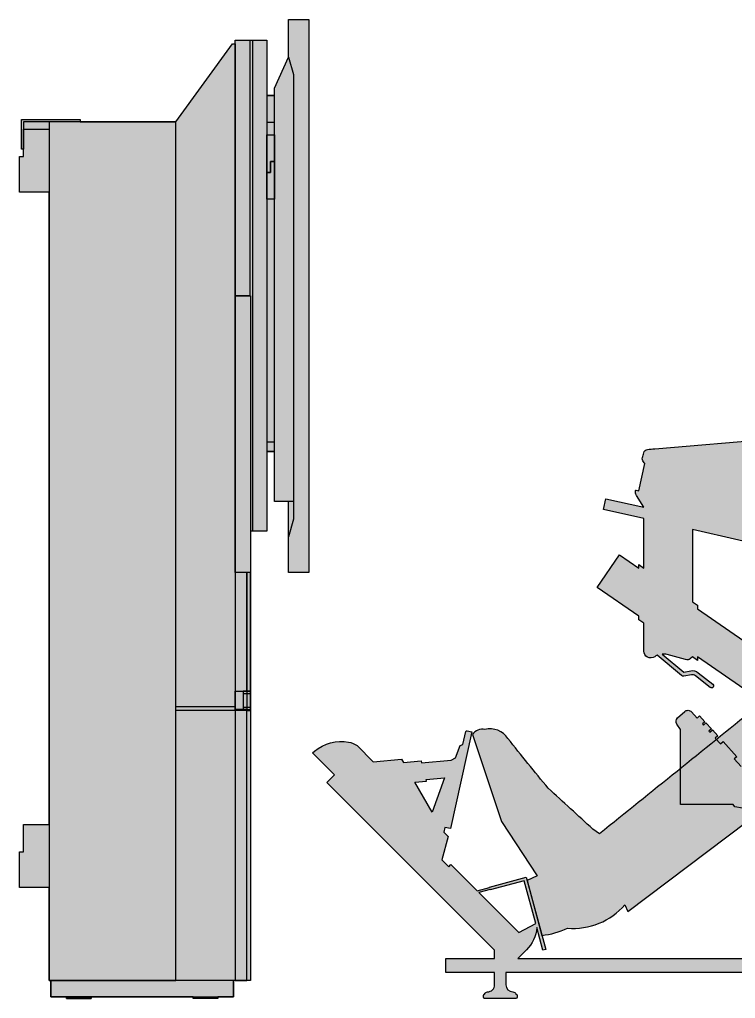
# Model space of a CAD drawing. Header units: millimetres. Extents: x 2811 to 6897, y 1499 to 2821.
# Drawn here: x 4964 to 5931, y 1499 to 2821 of the extents above; entities that cross this region are included whole.
import ezdxf

# ---------------------------------------------------------------- set-up
doc = ezdxf.new("R2010")
doc.units = ezdxf.units.MM
doc.set_wipeout_variables(frame=1)
for name, color, linetype in [('dwgmodels.com', 7, 'Continuous'), ('frame', 7, 'Continuous'), ('outline', 7, 'Continuous')]:
    doc.layers.add(name, color=color, linetype=linetype)
doc.layers.add('hatch', color=7, linetype='Continuous', lineweight=18, true_color=0xcfd0cf)

# ---------------------------------------------------------------- blocks, each defined once
blk = doc.blocks.new('people siting _side_dwgmodels.com')
at = {"color": 252, "true_color": 0x939598}
blk.add_wipeout([(513.0960898655286, 645.9697885339507), (551.807549713998, 635.3692779238157), (582.3659110885804, 627.9295868447631), (629.8198440690724, 617.9628308418684), (666.4416408368861, 611.5650788707823), (691.5204318888836, 607.8239145622389), (719.6928248193037, 604.314040848349), (736.634806298, 605.5708422954107), (759.7428239896863, 611.5253943679646), (788.3344863080024, 624.111042997292), (821.842008535576, 638.6195680173172), (897.3321145934938, 668.8345998769577), (904.914557754023, 677.3044616923747), (914.3935733250227, 685.7710587862406), (934.7802807895978, 698.5115129848667), (961.9659678689121, 711.3977714888321), (969.6956833430361, 715.0092156132988), (973.06605939709, 718.1053304550668), (974.0773373012462, 721.8926959434519), (973.7937980689462, 725.2027458754286), (968.9040596646415, 756.1480347392131), (967.0268152069261, 760.3500081855701), (963.7471779685768, 763.3612543436162), (958.8118769222456, 764.9334705240138), (952.1358733383465, 765.5268656532097), (941.729646220205, 766.832270142556), (934.8378037434453, 767.9552451102353), (931.7005908719609, 768.6086412199628), (928.6503628490866, 769.9900033225405), (925.3446250323876, 772.9680967893572), (923.664882641419, 775.8311642722057), (922.6635318978574, 780.77589388318), (922.9476790046858, 784.6389762368912), (923.3308413983254, 787.6761284263424), (924.000721804873, 791.526570861508), (924.5536737520872, 794.1514284204728), (924.5968624557811, 794.8005895539617), (924.4605585166744, 795.9483187701891), (923.9126005963526, 797.2981816267162), (923.1939537931183, 798.6739629900566), (922.6261790878898, 800.1185596367403), (922.1069952740149, 802.1003144106825), (921.897379719042, 803.528259652784), (921.8182119905512, 805.1086315927363), (922.0089260185783, 807.5571726621123), (922.4584497567312, 809.5627238551384), (922.7077020516028, 810.8498727932923), (922.7246018386106, 811.994578911051), (922.1335350632916, 814.3684778159692), (921.3981609292887, 816.3760478769301), (920.9323055050196, 818.5758482810835), (920.7906781721423, 820.6604126415244), (921.1933454027576, 824.1603440965986), (921.4778699374482, 826.3508138506253), (921.3218786756663, 828.5541700815587), (920.9016772087205, 829.7711531689971), (920.1659804050244, 830.7437971216435), (919.3307303770969, 831.3647925316283), (917.5994882626461, 832.1659714521794), (915.2677573247554, 832.7934977662743), (913.6209410083908, 833.0605269377437), (912.2559264808979, 833.3901924721669), (910.6839826319712, 833.9133099125376), (908.8377836122102, 834.7435933706832), (907.0955216575077, 835.7740920678001), (906.0016271212539, 836.5667639283648), (904.3199007570116, 838.0603440284825), (903.2316119284724, 839.439006391541), (902.4863478653177, 841.0227051876096), (902.351472690558, 841.4653471458888), (902.1055050895998, 842.8783785606532), (902.1328605306771, 844.3729385363685), (902.4721929517111, 845.9060538969696), (903.0572443816211, 847.2354538494575), (903.857358951044, 848.4334449541597), (907.8043787994691, 853.9902000819694), (912.9747452254855, 861.4913413926489), (916.4089049116708, 866.6209733863792), (919.0846254827069, 871.4459159130093), (921.2303345176608, 877.5897149777992), (922.2826653982256, 883.4045723110656), (924.3847870291395, 894.631032835077), (927.6733957103543, 906.6593146734984), (932.4065957635886, 918.3690128122197), (938.3714682303821, 929.2583973074544), (946.2317981058052, 940.2190438414322), (968.6960518959958, 960.8457994576116), (980.9318400804904, 968.0729697323574), (994.2526924324836, 973.698195406043), (1008.9647449992665, 977.48783107982), (1023.1361867992839, 978.6611628184495), (1048.2389643465672, 974.9235707055233), (1069.493661268642, 965.1285483403839), (1086.6411494401532, 950.7342499114246), (1100.114360211543, 931.4549132829992), (1106.878920817463, 914.4934809208779), (1110.395606591772, 889.4440166062951), (1106.1114323615157, 861.855447645802), (1090.68433287135, 829.5074381465159), (1081.1532614037028, 811.7033414003139), (1075.240805769371, 789.9541747700099), (1079.584616814962, 767.8382373867383), (1093.83891666737, 741.1558249112853), (1100.2973512980043, 728.8628009941152), (1107.9431964425826, 702.775870741921), (1112.2634699560247, 668.4889241183695), (1111.328767214309, 634.5649976997678), (1102.0868012553021, 588.6680037661046), (1084.1147622980754, 543.1751556727403), (1056.2466031210488, 498.9391553357028), (1028.381282497074, 465.45863290033446), (996.0970580032706, 418.9443952202006), (972.7582799146832, 379.6546972357652), (924.926966999207, 273.6832362293833), (918.4841247547415, 244.03649537908325), (901.0315455686996, 200.26312330146618), (886.2682112821904, 173.66188457168062), (855.700299621748, 141.57519526252702), (814.0298941393703, 126.49109233802426), (782.3954846955278, 124.65182481944169), (738.1235878174168, 128.2659291280646), (692.120191334187, 140.0118465192204), (650.4110281770525, 158.68141034520045), (624.7981094565182, 174.7420585953181), (443.25550937451476, 314.60274068601143), (439.92833219526284, 303.0516524247365), (428.11035024167575, 278.2086878115575), (410.0421112574566, 255.65558392612593), (388.7598117322643, 234.7821729723405), (353.83759075383983, 204.8285338632404), (277.07414140696653, 153.73934757025586), (115.9759991235444, 32.312862561021916), (112.18785407825715, 41.42376140609508), (104.24459617204451, 33.32776337341102), (87.49001190796236, 21.29269922046342), (69.18679309019905, 13.452583158407492), (57.93131071554626, 10.753962899522321), (34.47897029519373, 9.659192164275282), (30.81528483676044, 8.005286675525213), (17.650699269072334, 3.3617466762893855), (-2.8421709430404007e-13, 0), (-19.897763545313182, 74.25946450809988), (-6.517638048037043, 80.28161081400447), (-54.62942876968316, 153.60326146767284), (-93.81114174166032, 271.19844805735954), (-89.14086312865174, 275.67610085465117), (-83.40206521522691, 278.00809299135733), (-80.04155973755189, 278.3468850750487), (-76.88040823189715, 278.0474503390701), (-69.89406916906091, 278.9170733102527), (-59.45826337872552, 276.93756300226505), (-52.946638727590425, 273.3302397624475), (-45.95224640982974, 265.87634757080195), (8.597056604144257, 198.66388830260087), (77.94013943819232, 137.17525740827546), (102.00517911684904, 156.5966696806022), (309.7279014658526, 326.1722777505232), (348.6348617043085, 374.9206908299868), (368.7000490107465, 399.6220572991218), (399.8076536507584, 420.91113697610854), (434.3843408743035, 427.7570615225187), (456.808414644187, 423.021595888201), (512.6596352531645, 408.00636188271164), (579.8535160658703, 386.22963770810134), (650.6123753900367, 358.6761518428017), (697.7166794366717, 337.54169652335656), (716.9617463564546, 328.2309670827742), (728.5872873374831, 347.261203526298), (738.9817586780632, 359.9953120541344), (752.2015820942253, 374.2068207635359), (766.9855634838862, 394.49701392478846), (777.5741999455388, 414.36591967767527), (789.7028646822785, 446.70704275817127), (803.5253809317858, 480.4603619541489), (820.9417476532716, 516.3954367657337), (832.8349202227465, 539.0170522924622), (805.963925043562, 533.6020767068941), (763.3296025675556, 528.3312432531815), (726.3811785549558, 527.3081647483119), (704.6331178924967, 528.229865263988), (668.8228380826879, 537.5018887758903), (626.8752036558354, 549.8171254458488), (581.7739487171331, 564.8623093947241), (552.4890322753171, 575.6652978225615), (526.4727189164101, 585.9669242625799), (518.0980124909344, 587.5636474568688), (511.3652547733099, 588.089480512802), (501.8859229956435, 587.7151008524221), (496.15983983989184, 586.8500957570312), (472.52384606123684, 586.1075015827431), (430.7627604572334, 585.8049720144983), (408.82936991739723, 586.1622341932283), (399.51703005052354, 586.4214812109007), (392.9319954065415, 588.517185190945), (384.31059248221527, 594.7622503057311), (378.4364854443197, 603.3146652966901), (375.6666549697535, 608.3453975987142), (368.7023290636943, 624.3719832379232), (364.284368690956, 640.0911301580519), (362.20450055599974, 653.515904155142), (361.5941999701639, 665.8243557183954), (361.85380127162693, 673.8576101646055), (365.28009834104785, 683.8944817387641), (369.0746260693407, 688.1053834375865), (373.3013997536872, 690.8325669394275), (377.28208972912955, 690.7014823399769), (379.0241500580408, 688.8558608416437), (379.65369149125286, 686.0464476831859), (380.9112781966835, 682.9232085023076), (383.4786780600341, 680.0593005075876), (386.19438153601726, 678.5590296067297), (412.6057432442519, 668.7618072320992), (425.67059992179145, 663.9154343878457), (420.3752644655272, 667.5577770862564), (412.6667778905662, 671.7852743493657), (405.5748629288948, 674.7671455505009), (398.1075585682475, 678.8295903323966), (392.32913769485845, 683.5651310471461), (389.74552054015624, 687.6225984653103), (389.1472573200986, 691.1309093877948), (389.69267325915513, 694.4849855038921), (391.19590063659984, 697.3899852920653), (393.94190354341515, 699.99214506751), (398.3630958033063, 701.6276698020469), (403.2911463586578, 702.2708335628719), (408.219196914005, 701.6276698020478), (415.5004834963132, 699.9375244718525), (438.5321711734703, 687.4689416910895), (469.17281097811707, 669.808425333507), (496.5768996527368, 652.9259155999085), (500.064413390809, 650.294411978825), (504.2645178125834, 648.0895393323027), (511.4074095810479, 646.1441800976792)], dxfattribs=at).dxf.layer = 'outline'
at = {"layer": 'hatch'}
h = blk.add_hatch(color=254, dxfattribs=at)
h.dxf.hatch_style = 1
edge = h.paths.add_edge_path()
edge.add_line((832.8349202227464, 539.0170522924623), (820.9417476532735, 516.3954367657384))
edge.add_arc((1361.037910277566, 232.4432646225674), 610.1907086692738, 152.2671320665428, 161.172088128287)
edge.add_arc((622.4441946240888, 484.2826493130736), 170.1577727696929, 315.1327924550952, 341.172088128287, ccw=False)
edge.add_arc((843.8686952831176, 263.7698455372961), 142.3397691327887, 135.1007523082254, 153.0721609824429)
edge.add_arc((156.3255000591358, -806.046535374205), 1265.266159052075, 63.69831982309901, 77.18891355569582)
edge.add_arc((434.384340874303, 337.0159224822535), 90.74113904026521, 88.42269698741083, 136.3744718092236)
edge.add_arc((940.3907309140682, -85.26873820582017), 749.6327896647132, 139.6963952475576, 144.5614969578661)
edge.add_arc((150.0572725795041, 483.2278131894383), 223.966852326335, 307.64281376156976, 323.30330581905343, ccw=False)
edge.add_arc((-221519.141631302, 274742.3712857242), 352864.3936911995, 308.90235312734694, 308.94595346475097, ccw=False)
edge.add_line((77.940139438193, 137.1752574082755), (68.86250801980441, 143.3916653159206))
edge.add_arc((12381.54008635355, 13628.873228226), 18260.89379333855, 227.346342412256, 227.6029176760148, ccw=False)
edge.add_arc((3124.400177446949, 2783.176656205753), 4048.201493911608, 218.450023911154, 219.6752062912724, ccw=False)
edge.add_arc((-69.89406916906054, 250.4189889361046), 28.49808437414812, 32.84716160001449, 104.1907682747596)
edge.add_arc((-80.0415597375508, 261.5109292032888), 16.83595587175975, 79.17779849872034, 144.8718936765724)
edge.add_line((-93.81114174165941, 271.1984480573592), (-54.62942876968282, 153.6032614676728))
edge.add_line((-54.62942876968282, 153.6032614676728), (-6.517638048037043, 80.28161081400435))
edge.add_line((-6.517638048037043, 80.28161081400435), (-19.89776354531296, 74.25946450809965))
edge.add_line((-19.89776354531296, 74.25946450809965), (0, 0))
edge.add_arc((-10.9160426584921, 105.3321630009403), 105.8962914826514, 275.9166959712768, 295.383453877411)
edge.add_arc((41.89956343846178, 102.4412855197953), 93.07836510183422, 265.4272901950107, 319.0386314414505)
edge.add_line((112.1878540782573, 41.42376140609508), (115.9759991235451, 32.3128625610218))
edge.add_line((115.9759991235451, 32.3128625610218), (277.0741414069671, 153.7393475702559))
edge.add_arc((1.707651162418585, 650.7025901626467), 568.1541766435803, 298.9907623662091, 316.3871984384296)
edge.add_arc((325.4322868020088, 342.2858347889447), 121.0316713777108, 316.3871984384285, 346.777920390725)
edge.add_line((443.255509374515, 314.6027406860114), (615.5784854478179, 181.5561609717258))
edge.add_arc((782.395484695528, 397.6188499316029), 272.967025112161, 232.3291007834002, 276.6550166716753)
edge.add_arc((802.8214363978562, 222.5549692039491), 96.71555181797247, 276.6550166716747, 329.633134844168)
edge.add_arc((323.8421501763579, 503.198227266205), 651.856790535701, 329.6331348441718, 333.7924653922781)
edge.add_arc((663.6997145484215, 314.9298020510364), 264.4635260580682, 337.8743981709598, 351.0273396718792)
edge.add_arc((1606.142624852634, 29.98982550409636), 723.4923986716104, 141.8813268702546, 160.3161871239245, ccw=False)
edge.add_arc((840.6756468238343, 665.6426248789928), 272.5085025401335, 316.0741381069549, 350.5144605354261)
edge.add_arc((888.3033590743505, 657.6848358110042), 224.2205601417608, 350.5144605354262, 375.0092831882341)
edge.add_arc((1014.075799084224, 691.4073014869343), 94.00569402693671, 15.00928318823398, 31.95192808646211)
edge.add_arc((1285.481637472074, 860.6840313548305), 225.8626232315566, 204.2721922214126, 211.9519280864619, ccw=False)
edge.add_arc((1124.706620662424, 788.1852451252607), 49.4974338236017, 151.631684734361, 204.2721922214127, ccw=False)
edge.add_arc((-1380.162921646252, 2140.773519717712), 2797.231647868342, 331.6316847343613, 332.4589851137627)
edge.add_arc((1019.423199281853, 889.4440166062952), 90.97240730991975, 332.4589851137627, 399.3964699766966)
edge.add_arc((1023.136186799284, 892.493515850854), 86.16764696759589, 39.3964699766965, 106.7289499940989)
edge.add_arc((1029.161103509179, 872.4482263441165), 107.0988020425097, 106.728949994099, 168.0460950930629)
edge.add_arc((1161.831640598761, 844.3597713365326), 242.710131644248, 168.046095093063, 171.3619027186631)
edge.add_arc((886.9336486778164, 886.121169378764), 35.3418784700643, 326.5122352597458, 351.3619027186629, ccw=False)
edge.add_arc((446.0202144872337, 1177.820020583882), 564.0127366078273, 324.21106766330234, 326.5122352597455, ccw=False)
edge.add_arc((909.7752128312175, 843.4855276193193), 7.693701763212308, 144.2110676633022, 224.8413463337221)
edge.add_arc((917.199520072421, 850.8688320518472), 18.16430453264127, 224.8413463337208, 262.4599684921246)
edge.add_arc((913.1509761800958, 820.2822402648865), 12.68906327040839, 60.85547716674381, 82.45996849212662, ccw=False)
edge.add_arc((917.3853358943855, 827.8759909795305), 3.994533259754763, 9.774842398227293, 60.85547716674472, ccw=False)
edge.add_arc((910.4114330984149, 826.6745420436022), 11.07117086198438, -13.126051333633313, 9.774842398230305, ccw=False)
edge.add_arc((936.2024874095736, 820.6604126415244), 15.41180923743174, 166.8739486663665, 204.0952092858032)
edge.add_arc((915.7747735943238, 811.5247043956567), 6.965694128032386, -16.35950200833878, 24.095209285802923, ccw=False)
edge.add_arc((937.6317451409534, 805.1086315927363), 15.81353315040156, 163.6404979916626, 198.394445985642)
edge.add_arc((936.4125916573015, 804.7032044607436), 14.52873496544937, 198.3944459856426, 210.6425958793239)
edge.add_arc((919.6965597706759, 794.8005895539617), 4.900302685106137, -13.074718343241784, 30.642595879322926, ccw=False)
edge.add_arc((997.0760966576274, 776.8297961088253), 74.53861816536141, 166.9252816567572, 176.3407530792346)
edge.add_arc((935.3728919302671, 780.7758938831798), 12.70936003240861, 176.3407530792347, 259.4663922251324)
edge.add_arc((976.5287432485705, 1002.108376385792), 237.8357065769733, 259.4663922251303, 265.7279634584839)
edge.add_arc((957.979291035858, 753.7876800896954), 11.17684408336987, 12.191662821238594, 85.72796345848388, ccw=False)
edge.add_arc((695.6760955997354, 697.1156728400574), 279.532359662431, 5.227691722717509, 12.191662821240072, ccw=False)
edge.add_arc((966.4796135307084, 721.892695943452), 7.597723770536984, -65.02757582943082, 5.227691722717509, ccw=False)
edge.add_arc((2435.243440510215, -2431.843454028288), 3471.384725607738, 114.9724241705669, 115.6096507712112)
edge.add_arc((981.4394187897567, 601.168460308688), 107.9478812355073, 115.6096507712112, 141.1825725410384)
edge.add_arc((1644.176934238556, -1306.514857059906), 2111.819751222019, 110.7107218396703, 114.5314467365093)
edge.add_arc((719.6928248193046, 719.1334051069393), 114.8193642585902, 255.796728916436, 294.53144673650854, ccw=False)
edge.add_arc((864.481484651966, 1853.191600564542), 1257.321040590527, 253.7713353959337, 262.09313887199374, ccw=False)
edge.add_arc((515.125168440012, 673.8810684185327), 27.98493710296495, 228.486635428988, 265.84205804736763, ccw=False)
edge.add_arc((-122.2345082227865, -320.8606450601911), 1153.771131654416, 57.56529687177068, 62.22068248533089)
edge.add_arc((403.2911463586581, 663.8679517405958), 38.07994210022365, 71.29934392811388, 97.43568986272034)
edge.add_arc((399.7330362754432, 691.1309093877946), 10.58577895534443, 97.43568986272132, 225.6195635066945)
edge.add_arc((422.0390362501304, 713.924610522157), 42.47794799843987, 225.6195635066932, 249.2722542834356)
edge.add_arc((380.2981847632951, 603.6222225883461), 75.45811716716987, 53.037463184426315, 69.27225428343462, ccw=False)
edge.add_line((425.670599921792, 663.9154343878458), (386.1943815360173, 678.5590296067298))
edge.add_arc((389.816588647061, 688.3237790973242), 10.41492760269402, 185.3202089080798, 249.64780220464542, ccw=False)
edge.add_arc((375.1663627205282, 686.9595067794049), 4.298683737010993, 5.320208908078249, 115.7118298897751)
edge.add_arc((382.1061554740353, 672.5472984351611), 20.29469801618445, 115.7118298897833, 176.2981666902086)
edge.add_arc((486.0168616998095, 665.8243557183955), 124.4226617296464, 176.2981666902093, 212.6471531425223)
edge.add_arc((404.550108598943, 613.629677295558), 27.66979967140567, 212.6471531425225, 259.5196731328241)
edge.add_arc((441.8393712652785, 1939.287898329851), 1353.528249847104, 268.2081741993943, 272.3000404018333)
edge.add_arc((509.3499922028676, 518.9201164774471), 69.198715336943, 75.67375587485208, 100.98854146840472, ccw=False)
edge.add_arc((1000.790431793731, 1745.833503139045), 1253.103257335071, 247.7583042938387, 256.3294278773424)
edge.add_arc((733.2588059316224, 946.6297209780423), 419.3779551636632, 266.0860904755285, 282.1375631909589)
edge.add_arc((1060.644491376598, -575.6182301252193), 1137.677025134834, 101.55105168494748, 102.13756319096132, ccw=False)
at = {"layer": 'frame'}
blk.add_lwpolyline([(286.842121643549, 305.8833573767663, -0.0001902423629653152), (77.940139438193, 137.1752574082755), (68.86250801980441, 143.3916653159206, -0.001119521250649599), (8.59705660416057, 198.6638883025814), (8.59705660416057, 198.6638883025814, -0.005345917543445937), (-45.95224640982997, 265.876347570802, 0.3217562088529463), (-76.88040823189658, 278.0474503390701), (-76.88040823189658, 278.0474503390701, 0.2947621910913743), (-93.81114174165941, 271.1984480573592), (-54.62942876968282, 153.6032614676728), (-54.62942876968282, 153.6032614676728), (-6.517638048037043, 80.28161081400435), (-19.89776354531296, 74.25946450809965), (0, 0, 0.08514461964966556), (34.4789702951939, 9.659192164275282), (34.4789702951939, 9.659192164275282, 0.238285898850796), (112.1878540782573, 41.42376140609508), (112.1878540782573, 41.42376140609508), (115.9759991235451, 32.3128625610218), (277.0741414069671, 153.7393475702559, 0.07605239329635853)], format="xyb", dxfattribs=at)
blk = doc.blocks.new('Play seat 2_side_dwgmodel.com')
at = {"layer": 'dwgmodels.com', "true_color": 0x5c5d61}
h = blk.add_hatch(color=251, dxfattribs=at)
h.dxf.hatch_style = 1
edge = h.paths.add_edge_path(flags=16)
edge.add_line((760.428261723353, 160.1409400033042), (631.0642830096567, 160.1409400033042))
edge.add_line((631.0642830096567, 160.1409400033042), (631.0642830096567, 168.2173589183442))
edge.add_arc((760.4282617233494, 3246.568105523506), 3081.067730205423, 267.5936298274535, 272.4063701725465)
edge.add_line((889.7922404370474, 168.2173589183444), (889.7922404370474, 160.1409400033042))
edge.add_line((889.7922404370474, 160.1409400033042), (760.428261723353, 160.1409400033042))
edge = h.paths.add_edge_path(flags=16)
edge.add_line((453.3786298739769, 234.6330623985618), (445.8451249756708, 235.9614225714326))
edge.add_arc((706.2214152668965, 145.8848722636116), 275.5169640170602, 160.9170617427803, 177.7782351114922)
edge.add_line((430.9115678277794, 156.5659473138169), (553.51676708571, 134.9473427095061))
edge.add_line((553.51676708571, 134.9473427095061), (565.2647344402812, 160.1409400033042))
edge.add_line((565.2647344402812, 160.1409400033042), (623.0642830096567, 160.1409400033042))
edge.add_line((623.0642830096567, 160.1409400033042), (623.0642830096549, 168.5639639627545))
edge.add_arc((760.4282617233589, 3246.568105523505), 3081.067730205423, 266.5150704671605, 267.44472158989106, ccw=False)
edge.add_arc((580.4306299373652, 256.124190955069), 85.23852198404275, 243.1935269876603, 265.09505134073925, ccw=False)
edge.add_line((541.9898995471613, 180.0458374168136), (517.0142070923057, 155.0701449619578))
edge.add_line((517.0142070923057, 155.0701449619578), (487.4276422015564, 155.0701449619578))
edge.add_line((487.4276422015564, 155.0701449619578), (453.3786298739769, 155.0701449619578))
edge.add_line((453.3786298739769, 155.0701449619578), (453.3786298739769, 234.6330623985618))
h.paths.add_polyline_path([(-115.2994052404119, 291.8840946263238), (-99.3817211903006, 293.2767115302959), (-100.0124693808457, 295.6306958241878), (-75.15613206460603, 297.8053435561349), (-91.99974456764812, 251.5278985419841)], flags=16)
h.paths.add_polyline_path([(-28.7005682722629, 142.8523601076715), (25.30020517960202, 88.85158665580684), (47.81982386484651, 101.1412125244467), (32.36967026766797, 158.8019707338574), (-13.42236458534171, 146.5320319752159), (-13.52589220338268, 146.9184023057314)], flags=16)
edge = h.paths.add_edge_path()
edge.add_line((193.8301036914427, 469.1047950217348), (193.8301036914427, 506.6651351058897))
edge.add_line((193.8301036914427, 506.6651351058897), (186.924534768279, 511.438237472044))
edge.add_line((186.924534768279, 511.438237472044), (186.924534768279, 516.3007505018302))
edge.add_line((186.924534768279, 516.3007505018302), (130.8035568194, 555.0913520611259))
edge.add_line((130.8035568194, 555.0913520611259), (161.0756197217497, 598.8879859445422))
edge.add_line((161.0756197217497, 598.8879859445422), (186.924534768279, 581.0213164573618))
edge.add_line((186.924534768279, 581.0213164573618), (186.924534768279, 585.8838294871473))
edge.add_line((186.924534768279, 585.8838294871473), (193.8301036914427, 581.1107271209928))
edge.add_line((193.8301036914427, 581.1107271209928), (193.8301036914427, 648.0957677649742))
edge.add_line((193.8301036914427, 648.0957677649742), (139.350208777917, 660.5012213798466))
edge.add_line((139.350208777917, 660.5012213798466), (142.627459436284, 674.8936230618858))
edge.add_line((142.627459436284, 674.8936230618858), (193.8301036914427, 663.2344223737348))
edge.add_line((193.8301036914427, 663.2344223737348), (183.9327294026525, 679.340473959646))
edge.add_arc((192.4274624183054, 684.5604885589489), 9.970408287736161, 172.993927612881, 211.5707306723806, ccw=False)
edge.add_arc((183.3255336531491, 685.6790952592418), 0.8000000000002047, 77.172076079975, 172.9975647849724, ccw=False)
edge.add_line((183.5031526326011, 686.4591282701706), (186.9535334090688, 685.6734524030628))
edge.add_line((186.9535334090688, 685.6734524030628), (195.3147647906062, 722.3927067854868))
edge.add_arc((230.4036914086055, 755.5385988638926), 48.26886090303626, 219.6943360868017, 223.36890308022, ccw=False)
edge.add_arc((198.0689551593224, 728.6991827500115), 6.246373760498364, 164.658700772638, 219.694336086808, ccw=False)
edge.add_arc((-27.84787775058766, 790.6780987830087), 228.0180098420236, 344.6587007726326, 346.3540198122572)
edge.add_arc((199.4969824988226, 735.4844274285082), 5.930759847864929, 96.8191705470511, 166.3540198122571, ccw=False)
edge.add_arc((221.9352070835192, 547.845835062348), 194.9061954675965, 93.90283800625218, 96.81917054706219, ccw=False)
edge.add_line((208.6689737175238, 742.3000252561617), (367.4482761886666, 755.7200079304296))
edge.add_arc((369.810564215001, 727.7704602923059), 28.04919995107007, 0.5525794711873004, 94.83114136297172, ccw=False)
edge.add_line((397.8584597043346, 728.0409718715921), (397.8584597043346, 719.1188664205222))
edge.add_line((397.8584597043346, 719.1188664205222), (403.4172245460923, 719.8283977827612))
edge.add_line((403.4172245460923, 719.8283977827612), (395.9945029923038, 777.9810965910685))
edge.add_arc((398.55328342148, 778.307704212594), 2.579540622509004, 7.27400909192238, 187.2740090919225, ccw=False)
edge.add_line((401.1120638506563, 778.6343118341194), (408.5347854044448, 720.4816130258125))
edge.add_line((408.5347854044448, 720.4816130258125), (412.9218696051148, 721.0415888329874))
edge.add_line((412.9218696051148, 721.0415888329874), (409.2205157874396, 750.0395395418211))
edge.add_arc((413.1883237092822, 750.5459981239034), 4.000000000000226, 114.35007847803669, 187.2740090919089, ccw=False)
edge.add_line((411.5390805130137, 754.1901711274206), (435.9864552911095, 765.2543183236551))
edge.add_line((435.9864552911095, 765.2543183236551), (426.398519481294, 840.3702093484255))
edge.add_arc((443.3634358691106, 842.535643680977), 17.10255810965722, 7.2740090919176055, 187.2740090919176, ccw=False)
edge.add_line((460.3283522569272, 844.7010780135286), (492.9093190929661, 589.4481849109368))
edge.add_arc((475.9444027051491, 587.2827505783853), 17.10255810965768, -172.72599090808262, 7.274009091917378, ccw=False)
edge.add_line((458.979486317332, 585.1173162458338), (447.0734670937145, 678.3940402748406))
edge.add_line((447.0734670937145, 678.3940402748406), (422.793517467614, 675.2949011272556))
edge.add_arc((422.2870588855254, 679.2627090490984), 4.000000000001209, 187.2740090919332, 277.2740090919998, ccw=False)
edge.add_line((418.319250963682, 678.7562504670143), (415.9606210976126, 697.2347413019336))
edge.add_line((415.9606210976126, 697.2347413019336), (411.5735368969426, 696.6747654947587))
edge.add_line((411.5735368969426, 696.6747654947587), (412.2845212864704, 691.1046170307461))
edge.add_arc((409.7257408572941, 690.7780094092209), 2.579540622508975, -172.72599090808262, 7.274009091917378, ccw=False)
edge.add_line((407.1669604281178, 690.4514017876957), (406.455976038591, 696.0215502517078))
edge.add_line((406.455976038591, 696.0215502517078), (397.8584597043346, 694.9241468446246))
edge.add_line((397.8584597043346, 694.9241468446246), (397.8584597043346, 662.905731043574))
edge.add_line((397.8584597043346, 662.905731043574), (384.5948821339898, 604.657291716577))
edge.add_line((384.5948821339898, 604.657291716577), (259.4817642215376, 633.1464248791601))
edge.add_line((259.4817642215376, 633.1464248791601), (259.4817642215376, 535.7325548509239))
edge.add_line((259.4817642215376, 535.7325548509239), (266.3873331447012, 530.9594524847694))
edge.add_line((266.3873331447012, 530.9594524847694), (266.3873331447012, 526.0969394549832))
edge.add_line((266.3873331447012, 526.0969394549832), (497.4525999443922, 366.3855262507509))
edge.add_arc((506.9381366875577, 348.7780110173612), 19.99999999999988, -81.3370751150552, 118.31227540733829, ccw=False)
edge.add_line((509.9505597116413, 329.0061798547206), (509.2402075418458, 324.9775725086351))
edge.add_arc((530.8714947056231, 255.0449038541698), 73.20171261314205, 94.76632323776101, 107.18767033855201, ccw=False)
edge.add_arc((564.2691202878885, -145.5000852261192), 475.1366447500017, 81.38148939340232, 94.76632323776153, ccw=False)
edge.add_line((635.4706148907735, 324.2713255159615), (668.0551413732046, 319.3326107848725))
edge.add_arc((732.78135509531, 125.3386719898166), 204.5070439667533, 81.16528930097468, 108.45131272372251, ccw=False)
edge.add_arc((-677.3969127058342, -8947.499409584594), 9386.2821229722, 80.54289264928849, 81.16528930097519, ccw=False)
edge.add_arc((883.5503728352847, 423.4438343336063), 113.7775457338004, 260.5428926492889, 312.3463876489184)
edge.add_arc((198.5169217623542, 832.9334799801356), 907.6185617078723, 327.0559435886597, 336.6389717548009)
edge.add_arc((1067.755517877813, 457.482104954994), 39.23912136020287, 135.1686525437838, 156.6389717548071, ccw=False)
edge.add_arc((1041.262873380566, 483.8192423118173), 1.882662526291994, 58.21841988715272, 135.1686525437596, ccw=False)
edge.add_arc((1043.919009654277, 488.1062283147761), 3.160482216235871, 169.7583068521136, 238.218419887144, ccw=False)
edge.add_arc((1474.728954770133, 410.2676000200008), 440.9458872556675, 153.6879553489861, 169.7583068521135, ccw=False)
edge.add_arc((493.6602611770325, 713.5341745681642), 595.6462014863989, 349.5718803072029, 350.535150673149)
edge.add_arc((384.0752053348031, 731.8033182582185), 706.743663541625, 350.5351506731396, 357.6121474630915)
edge.add_arc((1183.395803177449, 698.4716219395158), 93.27159888466606, 128.8526041534452, 177.6121474630932, ccw=False)
edge.add_arc((1439.344355905211, 380.7336414435213), 501.2753805988908, 123.74865843454279, 128.8526041534439, ccw=False)
edge.add_arc((1119.473598006463, 859.4783271829407), 74.49694930456583, 303.7486584345452, 330.9443894034796)
edge.add_arc((1162.749313745947, 832.6329718930655), 23.75649997951942, 336.8628963697192, 409.6172477925945)
edge.add_arc((1175.929822492164, 858.0063718987012), 7.605774401936344, 248.33535510030032, 286.9007052545148, ccw=False)
edge.add_arc((1355.463094109017, 1309.965156811553), 493.9173400441197, 238.79708042906, 248.33535510030032, ccw=False)
edge.add_arc((1130.289446355733, 938.20202551193), 59.27841238551634, 217.9182179535302, 238.7970804290576, ccw=False)
edge.add_arc((1125.889230208965, 934.774303137866), 53.70067244787696, 117.20895988192049, 217.9182179535322, ccw=False)
edge.add_arc((1148.016184653299, 891.736462056557), 102.0934185770403, 95.44756549830839, 117.2089598819204, ccw=False)
edge.add_arc((1168.579335695718, 676.1118046682795), 318.6963642047612, 80.07221519392982, 95.44756549830907, ccw=False)
edge.add_arc((1253.003905434564, 990.5484214329055), 29.48360488431482, 67.61042242437412, 180.9959270544112, ccw=False)
edge.add_arc((1257.489165727246, 1001.436099601868), 17.70824519537087, 38.87202663788571, 67.61042242437492, ccw=False)
edge.add_arc((1227.722468926353, 977.4413887894046), 55.9417695609062, -1.3707345788687917, 38.87202663788793, ccw=False)
edge.add_arc((-56.95217905705022, 1008.181593632552), 1340.984146825205, 351.54393973729714, 358.6292654211278, ccw=False)
edge.add_arc((1160.941845604455, 827.1208587098786), 109.7047938606001, 336.5794394661963, 351.54393973729486, ccw=False)
edge.add_line((1261.608286445104, 783.5157043760976), (1013.324407134054, 210.3299232402874))
edge.add_arc((975.0375868034613, 226.6697012760398), 41.62774263979195, 316.5150704671629, 336.8885231467451, ccw=False)
edge.add_arc((942.4538368454816, 257.5742410146398), 86.53644266304852, 273.48492953283903, 316.5150704671606, ccw=False)
edge.add_arc((760.4282617233553, 3246.568105523506), 3081.067730205422, 272.5552784101087, 273.4849295328393, ccw=False)
edge.add_line((897.7922404370456, 168.5639639627545), (897.7922404370474, 160.1409400033042))
edge.add_line((897.7922404370474, 160.1409400033042), (955.5917890064229, 160.1409400033042))
edge.add_line((955.5917890064229, 160.1409400033042), (1009.691549478559, 44.12362927290087))
edge.add_line((1009.691549478559, 44.12362927290087), (1009.691549478559, 0))
edge.add_line((1009.691549478559, 0), (511.1649739681452, 0))
edge.add_line((511.1649739681452, 0), (511.1649739681452, 32.4179009638101))
edge.add_line((511.1649739681452, 32.4179009638101), (394.4527929100759, 32.4179009638101))
edge.add_line((394.4527929100759, 32.4179009638101), (394.4527929100759, 34.81790096381019))
edge.add_line((394.4527929100759, 34.81790096381019), (7.663690840321578, 34.81790096381019))
edge.add_line((7.663690840321578, 34.81790096381019), (7.663690840321578, 18.25984205592681))
edge.add_arc((17.04844616137677, 18.25984205592692), 9.384755321055195, 180.0000000000007, 270.0000000000007)
edge.add_arc((17.04844616137683, 4.792557110241921), 4.082529624629808, 11.407171997002592, 89.9999999999992, ccw=False)
edge.add_arc((21.05033123166072, 3.999999999999773), 1.600000000000136, 8.185452315956354e-12, 90.00000000000807, ccw=False)
edge.add_line((22.65033123166086, 4), (22.65033123166086, 1.599999999999909))
edge.add_arc((21.05033123166072, 1.600000000000136), 1.600000000000136, 269.99999999999187, 359.99999999999187, ccw=False)
edge.add_line((21.05033123166049, 0), (-21.05033123166049, 0))
edge.add_arc((-21.05033123166072, 1.600000000000136), 1.600000000000136, 180.0000000000081, 270.00000000000813, ccw=False)
edge.add_line((-22.65033123166086, 1.599999999999909), (-22.65033123166086, 4))
edge.add_arc((-21.05033123166072, 3.999999999999773), 1.600000000000136, 89.99999999999193, 179.9999999999918, ccw=False)
edge.add_arc((-17.04844616137683, 4.792557110241921), 4.082529624629809, 90.0000000000008, 168.5928280029974, ccw=False)
edge.add_arc((-17.04844616137723, 18.25984205592647), 9.38475532105474, 270.0000000000021, 360.0000000000021)
edge.add_line((-7.663690840322488, 18.25984205592681), (-7.663690840322488, 34.81790096381019))
edge.add_line((-7.663690840322488, 34.81790096381019), (-73.54720708992409, 34.81790096381019))
edge.add_line((-73.54720708992409, 34.81790096381019), (-73.54720708992409, 54.01790096381001))
edge.add_line((-73.54720708992409, 54.01790096381001), (-7.663690840322488, 54.01790096381001))
edge.add_line((-7.663690840322488, 54.01790096381001), (-7.663690840322488, 65.24694018080618))
edge.add_line((-7.663690840322488, 65.24694018080618), (-234.0004151572275, 291.5836644977114))
edge.add_line((-234.0004151572275, 291.5836644977114), (-223.818077508141, 301.7660021467982))
edge.add_line((-223.818077508141, 301.7660021467982), (-253.5583838072662, 331.5063084459239))
edge.add_line((-253.5583838072662, 331.5063084459239), (-250.5811690865785, 334.0044882199884))
edge.add_arc((-214.5466349897091, 291.0602027525886), 56.05978328431151, 79.9999999999983, 130.0000000000019, ccw=False)
edge.add_arc((-209.6427070575321, 318.8717600790565), 27.81918785702997, 53.9443421578668, 79.9999999999975, ccw=False)
edge.add_line((-193.2691436208161, 341.362060953179), (-171.4875375759884, 319.5804549083509))
edge.add_line((-171.4875375759884, 319.5804549083509), (-133.2227234229304, 322.92819235867))
edge.add_line((-133.2227234229304, 322.92819235867), (-130.7466961058863, 318.6395872446208))
edge.add_line((-130.7466961058863, 318.6395872446208), (-106.7404500799794, 320.7398616257019))
edge.add_line((-106.7404500799794, 320.7398616257019), (-106.1097018894352, 318.38587733181))
edge.add_line((-106.1097018894352, 318.38587733181), (-66.40097466813222, 321.8599408067171))
edge.add_line((-66.40097466813222, 321.8599408067171), (-60.25445999420663, 325.1385247477053))
edge.add_line((-60.25445999420663, 325.1385247477053), (-54.28642484898046, 341.5355665477241))
edge.add_line((-54.28642484898046, 341.5355665477241), (-50.5388779978739, 342.8995620530447))
edge.add_line((-50.5388779978739, 342.8995620530447), (-46.67369593371586, 360.5425705416233))
edge.add_arc((-45.17235585437568, 359.989417790417), 1.600000000000092, 77.69139919971548, 159.7742178993459, ccw=False)
edge.add_line((-44.83127257370961, 361.5526395263362), (-38.57838563003315, 360.1883064036731))
edge.add_line((-38.57838563003315, 360.1883064036731), (-67.1279648615573, 229.3424827123156))
edge.add_line((-67.1279648615573, 229.3424827123156), (-74.94407354115265, 231.0478991156447))
edge.add_line((-74.94407354115265, 231.0478991156447), (-76.37892081642622, 224.4718381487889))
edge.add_line((-76.37892081642622, 224.4718381487889), (-70.41999796390337, 218.5129152962654))
edge.add_line((-70.41999796390337, 218.5129152962654), (-78.78803570413857, 187.2829732900545))
edge.add_line((-78.78803570413857, 187.2829732900545), (-69.36118020632875, 177.8561177922438))
edge.add_line((-69.36118020632875, 177.8561177922438), (-66.53275308158209, 180.6845449169907))
edge.add_line((-66.53275308158209, 180.6845449169907), (-31.3133573312316, 145.4651491666398))
edge.add_line((-31.3133573312316, 145.4651491666398), (-14.35411314771045, 150.0093649498563))
edge.add_line((-14.35411314771045, 150.0093649498563), (-14.45764076575142, 150.395735280372))
edge.add_line((-14.45764076575142, 150.395735280372), (35.19809739241464, 163.7009502194239))
edge.add_line((35.19809739241464, 163.7009502194239), (61.34902995885932, 66.10434121614526))
edge.add_line((61.34902995885932, 66.10434121614526), (57.48532665370294, 65.0690650357351))
edge.add_line((57.48532665370294, 65.0690650357351), (49.31426056505006, 95.56389883059228))
edge.add_arc((1.525067620590789, 99.41630792518706), 47.94421777560744, 314.99999999999966, 355.3912066387729, ccw=False)
edge.add_line((35.42674912840721, 65.51462641737021), (23.93002367484678, 54.01790096381001))
edge.add_line((23.93002367484678, 54.01790096381001), (394.4527929100759, 54.01790096381001))
edge.add_line((394.4527929100759, 54.01790096381001), (394.4527929100759, 56.4179009638101))
edge.add_line((394.4527929100759, 56.4179009638101), (417.1292526813195, 56.4179009638101))
edge.add_line((417.1292526813195, 56.4179009638101), (417.1292526813195, 72.70298035501537))
edge.add_arc((428.3292526813196, 80.41790096380996), 13.60000000000021, 10.671929285769181, 214.5603217799984, ccw=False)
edge.add_arc((449.5556513395964, 84.41790096381257), 8.000000000002483, 190.6719292857655, 269.9999999999968)
edge.add_line((449.5556513395959, 76.4179009638101), (485.1742206357185, 76.4179009638101))
edge.add_line((485.1742206357185, 76.4179009638101), (495.2492217107138, 88.42481969032656))
edge.add_line((495.2492217107138, 88.42481969032656), (531.8229583251741, 88.42481969032701))
edge.add_line((531.8229583251741, 88.42481969032701), (546.5163411691265, 119.934880884879))
edge.add_line((546.5163411691265, 119.934880884879), (430.7601359644277, 140.345823046893))
edge.add_arc((706.2214152668969, 145.8848722635999), 275.5169640170602, 178.9280966349679, 181.1519636415439, ccw=False)
edge.add_line((430.7526650857426, 151.0390099034807), (428.7541194459409, 151.0390099034807))
edge.add_line((428.7541194459409, 151.0390099034807), (428.7541194459409, 141.0227870092426))
edge.add_arc((418.7541326050659, 141.0390099034792), 9.999999999998483, 269.99999999999477, 359.90704962210395, ccw=False)
edge.add_line((418.754132605065, 131.0390099034807), (386.5041933845732, 131.0390099034807))
edge.add_arc((386.5041933845732, 141.0390099034807), 10, 180, 270, ccw=False)
edge.add_line((376.5041933845732, 141.0390099034807), (376.5041933845732, 151.0390099034807))
edge.add_line((376.5041933845732, 151.0390099034807), (374.5056609038929, 151.0390099034807))
edge.add_arc((166.8254877477612, 151.2107654383007), 207.6802441787003, 359.9526152888836, 389.4333425307689)
edge.add_line((347.7000250798137, 253.2670517074009), (316.6293999934223, 258.7456412176095))
edge.add_line((316.6293999934223, 258.7456412176095), (314.5663504912636, 261.691981251927))
edge.add_line((314.5663504912636, 261.691981251927), (243.5002411994692, 261.691981251927))
edge.add_line((243.5002411994692, 261.691981251927), (243.5002411994692, 363.1849035839218))
edge.add_line((243.5002411994692, 363.1849035839218), (238.5011391576918, 370.3243612003866))
edge.add_arc((243.7437122411416, 373.9952503930335), 6.400000000000336, 132.3344935981012, 214.9999999999999, ccw=False)
edge.add_line((239.4335831575909, 378.7262954449363), (249.008646111788, 387.4494753899473))
edge.add_arc((253.3187751953389, 382.7184303380459), 6.399999999999388, 42.33449359809151, 132.3344935981102, ccw=False)
edge.add_line((258.0498202472418, 387.0285594215952), (265.6807032769257, 378.6524642514928))
edge.add_line((265.6807032769257, 378.6524642514928), (269.0761497462909, 381.7458215158367))
edge.add_line((269.0761497462909, 381.7458215158367), (276.3540843604833, 373.7571427832288))
edge.add_line((276.3540843604833, 373.7571427832288), (272.9586378911181, 370.6637855188844))
edge.add_line((272.9586378911181, 370.6637855188844), (274.3487737483329, 369.137892618402))
edge.add_line((274.3487737483329, 369.137892618402), (277.7442202176981, 372.2312498827462))
edge.add_line((277.7442202176981, 372.2312498827462), (285.0221548318905, 364.2425711501382))
edge.add_line((285.0221548318905, 364.2425711501382), (281.6267083625253, 361.1492138857941))
edge.add_line((281.6267083625253, 361.1492138857941), (283.016844219741, 359.6233209853115))
edge.add_line((283.016844219741, 359.6233209853115), (286.4122906891062, 362.716678249657))
edge.add_line((286.4122906891062, 362.716678249657), (293.6902253032986, 354.7279995170495))
edge.add_line((293.6902253032986, 354.7279995170495), (290.2947788339325, 351.6346422527035))
edge.add_line((290.2947788339325, 351.6346422527035), (297.3792716564803, 343.8582963327451))
edge.add_line((297.3792716564803, 343.8582963327451), (300.9008255214603, 346.8132308820209))
edge.add_line((300.9008255214603, 346.8132308820209), (319.4795872805062, 326.4201156906249))
edge.add_line((319.4795872805062, 326.4201156906249), (315.9580334155253, 323.4651811413487))
edge.add_line((315.9580334155253, 323.4651811413487), (325.3085592821371, 313.2015072985466))
edge.add_line((325.3085592821371, 313.2015072985466), (328.830113147118, 316.1564418478233))
edge.add_line((328.830113147118, 316.1564418478233), (337.5321182972821, 306.6046215637271))
edge.add_line((337.5321182972821, 306.6046215637271), (334.0105644323012, 303.6496870144506))
edge.add_line((334.0105644323012, 303.6496870144506), (340.4563111041989, 296.5744655287897))
edge.add_line((340.4563111041989, 296.5744655287897), (416.7235372214254, 283.1264958205281))
edge.add_line((416.7235372214254, 283.1264958205281), (440.9864961834683, 278.8482815236971))
edge.add_arc((486.1000142632914, 260.396466067936), 48.74114285849267, 105.52573993188801, 157.755017868658, ccw=False)
edge.add_arc((460.1040435797478, 336.8079998950867), 32.17026934184958, 293.736182081153, 311.5486562434348)
edge.add_line((481.4411623099049, 312.7320036784745), (266.3873331447012, 461.376373499452))
edge.add_line((266.3873331447012, 461.376373499452), (266.3873331447012, 456.5138604696656))
edge.add_line((266.3873331447012, 456.5138604696656), (259.4817642215376, 461.2869628358201))
edge.add_line((259.4817642215376, 461.2869628358201), (256.5245808748587, 458.805591380298))
edge.add_arc((252.3863052455401, 463.7373962286828), 6.43801399864615, 250.0000000000029, 310.0000000000032, ccw=False)
edge.add_line((250.1843747749908, 457.6876419816385), (225.160124855126, 464.3928695388613))
edge.add_arc((219.9981748562088, 445.1282098767697), 19.94424327187018, 75.0000000000018, 93.37981561197735)
edge.add_line((218.8223678586173, 465.0377633019964), (247.6658469723261, 440.8352106158143))
edge.add_line((247.6658469723261, 440.8352106158143), (257.2219682872264, 442.5202126345548))
edge.add_arc((259.3369960210823, 430.5252942995482), 12.17995928476188, 50.57502350021372, 99.99999999999773, ccw=False)
edge.add_line((267.0720899338203, 439.9337867579382), (287.075194631283, 424.4046334169823))
edge.add_arc((285.3626479129765, 422.1987017378047), 2.792660171875837, -127.82351787378877, 52.17648212627603, ccw=False)
edge.add_line((283.6501011946675, 419.992770058629), (263.5759482227204, 435.5770808146851))
edge.add_arc((259.3369960210825, 430.5252942995484), 6.594638941010157, 49.9999999999981, 99.99999999999974)
edge.add_line((258.1918489866048, 437.0197458569714), (247.9746754194712, 435.2181824905044))
edge.add_arc((247.2547613369569, 439.3010181383546), 4.145819968782784, 229.9999999999972, 279.9999999999999, ccw=False)
edge.add_line((244.5898796290321, 436.1251357890969), (212.0571225374442, 463.4233602658269))
edge.add_arc((219.9981748562085, 445.1282098767704), 19.94424327187031, 113.4633656385958, 125.0000000000023)
edge.add_arc((203.1899916774526, 469.1327831804647), 9.359929831342246, 179.828673317266, 305.00000000000284, ccw=False)
edge.add_line((193.8301036914427, 469.1607713386243), (193.8301036914427, 469.1047950217348))
h.paths.add_polyline_path([(529.2116354395057, 82.8248196903271), (516.897887009055, 56.4179009638101), (439.5292526813191, 56.4179009638101), (439.5292526813191, 70.81790096381019), (488.8298693528513, 70.8179009638095), (498.9048704278484, 82.8248196903271)], flags=16)
edge = h.paths.add_edge_path(flags=16)
edge.add_line((485.1742206357185, 76.4179009638101), (479.6134823668344, 76.4179009638101))
at = {"color": 0}
for points in [[(384.5948821339898, 604.657291716577), (259.4817642215376, 633.1464248791601), (259.4817642215376, 535.7325548509239), (266.3873331447012, 530.9594524847694), (266.3873331447012, 526.0969394549832), (497.4525999443922, 366.3855262507509, -1.188057313510706)], [(394.4527929100759, 34.81790096381019), (7.663690840321578, 34.81790096381019), (7.663690840321578, 18.25984205592681, 0.4142135623730951), (17.04844616137689, 8.87508673487173, -0.3570323202582564), (21.05033123166049, 5.599999999999909, -0.4142135623730951), (22.65033123166086, 4), (22.65033123166086, 1.599999999999909, -0.414213562373095), (21.05033123166049, 0), (-21.05033123166049, 0, -0.414213562373095), (-22.65033123166086, 1.599999999999909), (-22.65033123166086, 4, -0.414213562373095), (-21.05033123166049, 5.599999999999909, -0.3570323202582564), (-17.04844616137689, 8.87508673487173, 0.4142135623730951), (-7.663690840322488, 18.25984205592681), (-7.663690840322488, 34.81790096381019), (-73.54720708992409, 34.81790096381019), (-73.54720708992409, 54.01790096381001), (-7.663690840322488, 54.01790096381001), (-7.663690840322488, 65.24694018080618), (-234.0004151572275, 291.5836644977114), (-223.818077508141, 301.7660021467982), (-253.5583838072662, 331.5063084459239), (-250.5811690865785, 334.0044882199884, -0.2216946626429564), (-204.8119557819837, 346.2683119631624, -0.1141816208186307), (-193.2691436208161, 341.362060953179), (-171.4875375759884, 319.5804549083509), (-133.2227234229304, 322.92819235867), (-130.7466961058863, 318.6395872446208), (-106.7404500799794, 320.7398616257019), (-106.1097018894352, 318.38587733181), (-66.40097466813222, 321.8599408067171), (-60.25445999420663, 325.1385247477053), (-54.28642484898046, 341.5355665477241), (-50.5388779978739, 342.8995620530447), (-46.67369593371586, 360.5425705416233, -0.3742966149955359), (-44.83127257370961, 361.5526395263362), (-38.57838563003315, 360.1883064036731), (-67.1279648615573, 229.3424827123156), (-74.94407354115265, 231.0478991156447), (-76.37892081642622, 224.4718381487889), (-70.41999796390337, 218.5129152962654), (-78.78803570413857, 187.2829732900545), (-69.36118020632875, 177.8561177922438), (-66.53275308158209, 180.6845449169907), (-31.3133573312316, 145.4651491666398), (-14.35411314771045, 150.0093649498563), (-14.45764076575142, 150.395735280372), (35.19809739241464, 163.7009502194239), (61.34902995885932, 66.10434121614526), (57.48532665370294, 65.0690650357351), (49.31426056505006, 95.56389883059228, -0.1780875447664186), (35.42674912840721, 65.51462641737021), (23.93002367484678, 54.01790096381001), (394.4527929100759, 54.01790096381001)], [(347.7000250798137, 253.2670517074009), (316.6293999934223, 258.7456412176095), (314.5663504912636, 261.691981251927), (243.5002411994692, 261.691981251927), (243.5002411994692, 363.1849035839218), (238.5011391576918, 370.3243612003866, -0.3771980297665114), (239.4335831575909, 378.7262954449363), (249.008646111788, 387.4494753899473, -0.4142135623731892), (258.0498202472418, 387.0285594215952), (265.6807032769257, 378.6524642514928), (269.0761497462909, 381.7458215158367), (276.3540843604833, 373.7571427832288), (272.9586378911181, 370.6637855188844), (274.3487737483329, 369.137892618402), (277.7442202176981, 372.2312498827462), (285.0221548318905, 364.2425711501382), (281.6267083625253, 361.1492138857941), (283.016844219741, 359.6233209853115), (286.4122906891062, 362.716678249657), (293.6902253032986, 354.7279995170495), (290.2947788339325, 351.6346422527035), (297.3792716564803, 343.8582963327451), (300.9008255214603, 346.8132308820209), (319.4795872805062, 326.4201156906249), (315.9580334155253, 323.4651811413487), (325.3085592821371, 313.2015072985466)], [(481.4411623099049, 312.7320036784745), (266.3873331447012, 461.376373499452), (266.3873331447012, 456.5138604696656), (259.4817642215376, 461.2869628358201), (256.5245808748587, 458.805591380298, -0.2679491924311251), (250.1843747749908, 457.6876419816385), (225.160124855126, 464.3928695388613, 0.08036944910740082), (218.8223678586173, 465.0377633019964), (247.6658469723261, 440.8352106158143), (257.2219682872264, 442.5202126345548, -0.2190637928641824), (267.0720899338203, 439.9337867579382), (287.075194631283, 424.4046334169823, -1.000000000000569), (283.6501011946675, 419.992770058629), (263.5759482227204, 435.5770808146851, 0.2216946626429475), (258.1918489866048, 437.0197458569714), (247.9746754194712, 435.2181824905044, -0.221694662642951), (244.5898796290321, 436.1251357890969), (212.0571225374442, 463.4233602658269, 0.05038062424277284), (208.5586268746101, 461.4655775247195, -0.6078381818157963), (193.8301036914427, 469.1607713386243), (193.8301036914427, 469.1047950217348), (193.8301036914427, 506.6651351058897), (186.924534768279, 511.438237472044), (186.924534768279, 516.3007505018302), (130.8035568194, 555.0913520611259), (161.0756197217497, 598.8879859445422), (186.924534768279, 581.0213164573618), (186.924534768279, 585.8838294871473), (193.8301036914427, 581.1107271209928), (193.8301036914427, 648.0957677649742), (139.350208777917, 660.5012213798466), (142.627459436284, 674.8936230618858), (193.8301036914427, 663.2344223737348), (183.9327294026525, 679.340473959646, -0.1699309615180838), (182.5315008763564, 685.7766244824481, -0.4443166041857785), (183.5031526326011, 686.4591282701706), (186.9535334090688, 685.6734524030628), (195.3147647906062, 722.3927067854868, -0.01603469717819156), (193.262603565352, 724.7096753228996, -0.2448632481207633), (192.0451586459876, 730.3517748720362, 0.007397359704005138), (193.7336362304368, 736.8836243995349, -0.3130688402897492), (198.7927866281389, 741.3732321076225, -0.01272558809306696), (208.6689737175238, 742.3000252561617), (367.4482761886666, 755.7200079304296, -0.4362583916463101)]]:
    blk.add_lwpolyline(points, format="xyb", dxfattribs=at)
for points in [[(-115.2994052404119, 291.8840946263238), (-99.3817211903006, 293.2767115302959), (-100.0124693808457, 295.6306958241878), (-75.15613206460603, 297.8053435561349), (-91.99974456764812, 251.5278985419841)], [(-28.7005682722629, 142.8523601076715), (25.30020517960202, 88.85158665580684), (47.81982386484651, 101.1412125244467), (32.36967026766797, 158.8019707338574), (-13.42236458534171, 146.5320319752159), (-13.52589220338268, 146.9184023057314)]]:
    blk.add_lwpolyline(points, close=True, dxfattribs=at)
blk = doc.blocks.new('tv 2')
at = {"layer": 'hatch'}
h = blk.add_hatch(color=256, dxfattribs=at)
h.dxf.hatch_style = 1
h.paths.add_polyline_path([(-248.5, 1187), (-169, 1187), (-169, 1184), (-40, 1183.999999999997), (36.36363636363239, 1288.999999999997), (40, 1288.999999999997), (40, 1294), (60, 1294), (83, 1294), (82.99999999999272, 1219.46693545843), (93.00009213277463, 1219.46702759291), (92.99999999999272, 1229.46693545843), (112.2447806226628, 1271.154605631673), (112.2447806226628, 1321.944990359553), (139.4447806226672, 1321.944990359553), (139.4447806226672, 575.0000000000002), (112.2447806226628, 575.0000000000002), (112.2447806226628, 670.904763799321), (93.00514623771232, 670.904586537584), (93.00514623771232, 738.6189141704456), (83, 738.6189141704456), (83, 631.0000000000002), (61, 631.0000000000002), (61, 24.00000000001455), (38, 24.00000000001455), (38, 2.000000000014552), (16.5, 2), (16.5, 0), (-16.5, 0), (-16.5, 2), (-154.5, 2.000000000014552), (-154.5, 0), (-187.5, 0), (-187.5, 2.000000000014552), (-209, 2.000000000014552), (-209, 24.00000000001455), (-211, 24.00000000001455), (-211, 150), (-251, 150), (-251, 198), (-245.5, 198), (-245.5, 235), (-211, 235), (-211, 1089), (-251, 1089), (-251, 1137), (-245.5, 1137), (-245.5, 1147), (-248.5, 1147)])
at = {"color": 0}
for p, q in [((40, 394.0000000000002), (-40.00000000008731, 394.0000000000002)), ((40, 389.0000000000002), (-40.00000000008731, 389.0000000000002))]:
    blk.add_line(p, q, dxfattribs=at)
for points in [[(112.2447806226628, 1271.154605631673), (112.2447806226628, 1321.944990359553), (139.4447806226672, 1321.944990359553), (139.4447806226672, 575.0000000000002), (112.2447806226628, 575.0000000000002), (112.2447806226628, 670.904763799321)], [(118.7157416921254, 670.904763799321), (93.00514623607887, 670.904763799321), (92.99999999999272, 1229.46693545843), (112.2447806226628, 1271.154605631673)], [(112.2447806226628, 1271.154605631673), (118.7157416921254, 1247.56110151597), (118.7157416921254, 647.0982756928972), (112.2447806226628, 623.4997708344856)]]:
    blk.add_lwpolyline(points, dxfattribs=at)
for points in [[(40, 1288.999999999997), (40, 24.00000000001455), (-40, 24.00000000001455), (-40, 1183.999999999997), (36.36363636363239, 1288.999999999997), (40, 1288.999999999997)], [(40, 1294), (60, 1294), (60, 949.0537742107556), (40, 949.0537742107556)], [(83, 631.0000000000002), (64, 631.0000000000002), (64, 1294), (83, 1294)], [(92.99999999999272, 1219.46693545843), (82.99999999999272, 1219.46693545843), (82.99999999999272, 1183.46693545843), (92.99999999999272, 1183.46693545843)], [(-245.5, 1184), (-245.5, 1147), (-248.5, 1147), (-248.5, 1187), (-169, 1187), (-169, 1184)], [(-40, 1183.999999999997), (-211, 1183.999999999997), (-211, 24.00000000001455), (-40, 24.00000000001455)], [(-251, 1137), (-245.5, 1137), (-245.5, 1174), (-211, 1174), (-211, 1089), (-251, 1089)], [(93, 1130.302212653231), (88, 1130.302212653231), (88, 1115.302212653231), (83, 1115.302212653231), (83, 1166.302212653231), (93, 1166.302212653231)], [(83, 1115.302212653231), (88, 1115.302212653231), (88, 1130.302212653231), (93, 1130.302212653231), (93, 1079.302212653231), (83, 1079.302212653231)], [(61, 574.9999885008003), (40, 574.9999885008003), (40, 949.0537742107556), (61, 949.0537742107556)], [(83.00146089086047, 738.6189141704456), (93.00514623607887, 738.6189141704456), (93.00514623607887, 751.4189141704485), (83.00146089086047, 751.4189141704485)], [(56, 574.9999885008003), (39.99990650327527, 574.9999885008003), (40, 415.0000000000002), (56.00009349672473, 415.0000000000002)], [(56, 415.0000000000002), (61, 415.0000000000002), (61.00009349672473, 575.0000000000002), (56, 574.9999885008003)], [(40, 415.0000000000002), (56, 415.0000000000002), (56, 390.0000000000002), (40, 390.0000000000002)], [(61, 415.0000000000002), (56, 415.0000000000002), (56, 390.0000000000002), (61, 390.0000000000002)], [(56, 389.0000000000002), (40, 389.0000000000002), (40, 24.00000000001455), (56, 24.00000000001455)], [(56, 389.0000000000002), (61, 389.0000000000002), (61, 24.00000000001455), (56, 24.00000000001455)], [(-251, 198), (-245.5, 198), (-245.5, 235), (-211, 235), (-211, 150), (-251, 150)], [(-209, 2.000000000014552), (38, 2.000000000014552), (38, 24.00000000001455), (-209, 24.00000000001455)], [(-187.5, 0), (-154.5, 0), (-154.5, 2), (-187.5, 2)], [(16.5, 0), (-16.5, 0), (-16.5, 2), (16.5, 2)]]:
    blk.add_lwpolyline(points, close=True, dxfattribs=at)
at = {"color": 0, "ltscale": 0.5}
for points in [[(51, 412.0000000000002), (61, 412.0000000000002), (61, 415.0000000000002), (51, 415.0000000000002)], [(51, 390.0000000000002), (61, 390.0000000000002), (61, 415.0000000000002), (51, 415.0000000000002)], [(51, 390.0000000000002), (61, 390.0000000000002), (61, 393.0000000000002), (51, 393.0000000000002)]]:
    blk.add_lwpolyline(points, close=True, dxfattribs=at)
at = {"layer": 'outline'}
blk.add_lwpolyline([(-248.5, 1187), (-169, 1187), (-169, 1184), (-40, 1183.999999999997), (36.36363636363239, 1288.999999999997), (40, 1288.999999999997), (40, 1294), (60, 1294), (83, 1294), (82.99999999999272, 1219.46693545843), (93.00009213277463, 1219.46702759291), (92.99999999999272, 1229.46693545843), (112.2447806226628, 1271.154605631673), (112.2447806226628, 1321.944990359553), (139.4447806226672, 1321.944990359553), (139.4447806226672, 575.0000000000002), (112.2447806226628, 575.0000000000002), (112.2447806226628, 670.904763799321), (93.00514623771232, 670.904586537584), (93.00514623771232, 738.6189141704456), (83, 738.6189141704456), (83, 631.0000000000002), (61, 631.0000000000002), (61, 24.00000000001455), (38, 24.00000000001455), (38, 2.000000000014552), (16.5, 2), (16.5, 0), (-16.5, 0), (-16.5, 2), (-154.5, 2.000000000014552), (-154.5, 0), (-187.5, 0), (-187.5, 2.000000000014552), (-209, 2.000000000014552), (-209, 24.00000000001455), (-211, 24.00000000001455), (-211, 150), (-251, 150), (-251, 198), (-245.5, 198), (-245.5, 235), (-211, 235), (-211, 1089), (-251, 1089), (-251, 1137), (-245.5, 1137), (-245.5, 1147), (-248.5, 1147), (-248.5, 1187)], dxfattribs=at)

msp = doc.modelspace()

# ---------------------------------------------------------------- block references
at = {"layer": 'dwgmodels.com'}
msp.add_blockref('tv 2', (5215.351941688094, 1499.474725510869), dxfattribs=at)
at = {"layer": 'dwgmodels.com', "color": 5}
msp.add_blockref('people siting _side_dwgmodels.com', (5669.600658097303, 1584.629743973375), dxfattribs=at)

# ---------------------------------------------------------------- next in the draw order: block references
at = {"layer": 'dwgmodels.com'}
msp.add_blockref('Play seat 2_side_dwgmodel.com', (5613.356241721873, 1499.474725510869), dxfattribs=at)

doc.saveas('drawing.dxf')
